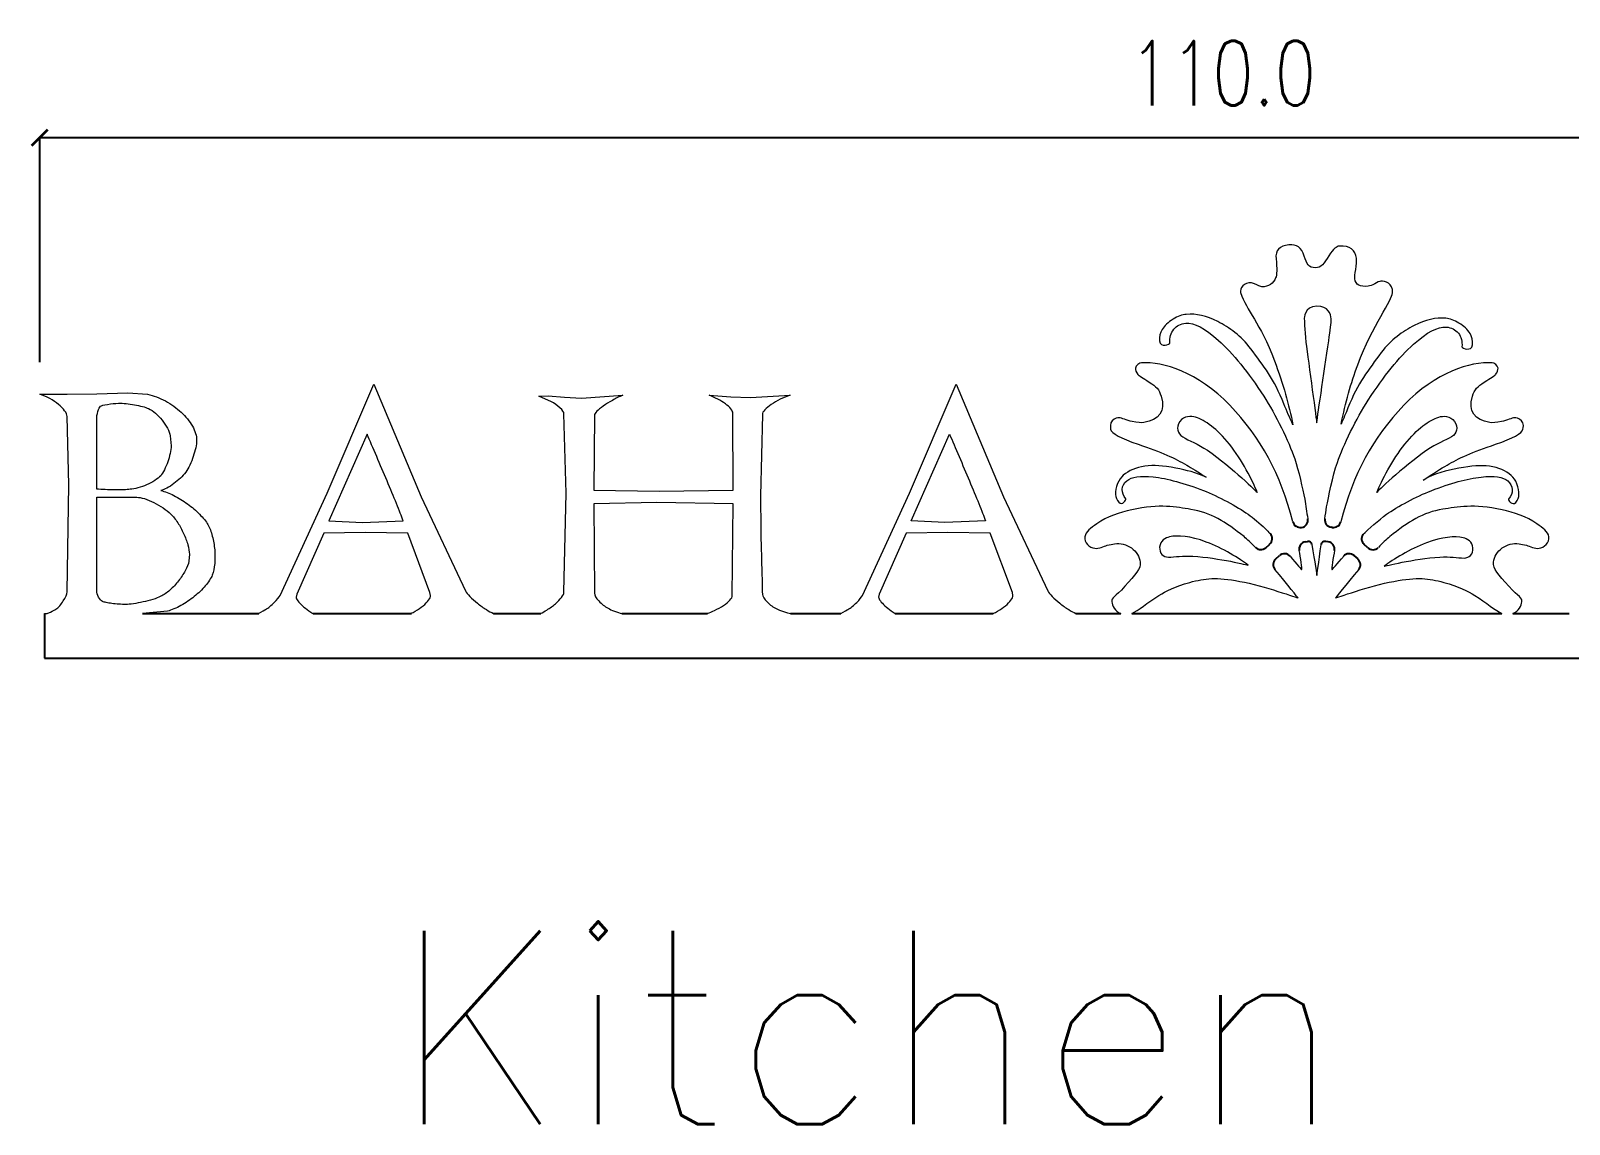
# Model space of a CAD drawing. Header units: inches. Extents: x 85 to 393, y -4 to 52.
# Drawn here: x 282.1 to 353.6, y -4 to 46.8 of the extents above; entities that cross this region are included whole.
import ezdxf

# ---------------------------------------------------------------- set-up
doc = ezdxf.new("R2010")
doc.units = ezdxf.units.IN
doc.header["$LTSCALE"] = 0.5
doc.header["$MEASUREMENT"] = 0
doc.layers.add('DIM', color=2, linetype='Continuous', lineweight=25)
doc.layers.add('I-FURN2', color=4, linetype='Continuous', lineweight=13)
doc.styles.add('Annotative', font='romans.shx', dxfattribs={"width": 0.75})
doc.styles.add('Arch-Dim', font='romans.shx', dxfattribs={"width": 0.75})
doc.dimstyles.new('Arch fav inches', dxfattribs={"dimscale": 48, "dimtxt": 0.0625, "dimasz": 0.015625, "dimexe": 0, "dimexo": 0.03125, "dimgap": 0.03125, "dimtad": 1, "dimdec": 1, "dimzin": 3, "dimdsep": 46, "dimtxsty": 'Arch-Dim', "dimblk1": 'ARCHTICK', "dimblk2": 'ARCHTICK', "dimsah": 1, "dimcen": 1, "dimclrd": 256, "dimclre": 256, "dimclrt": 256, "dimadec": 4, "dimazin": 2, "dimtfac": 1, "dimtdec": 1, "dimtix": 1, "dimtmove": 2, "dimatfit": 3, "dimfxl": 1, "dimfrac": 2, "dimtolj": 1, "dimtzin": 7, "dimarcsym": 0})

# ---------------------------------------------------------------- blocks, each defined once
blk = doc.blocks.new('_ArchTick')
at = {"color": 0, "linetype": 'ByBlock', "const_width": 0.15}
blk.add_lwpolyline([(-0.5, -0.5), (0.5, 0.5)], dxfattribs=at)
blk = doc.blocks.new('*D52')
at = {"layer": 'Defpoints', "color": 0}
for p in [(392.515, 41.876), (282.49, 29.94, 0.735), (392.515, 19.749, 0.735)]:
    blk.add_point(p, dxfattribs=at)
at = {"layer": 'DIM', "lineweight": -2}
for p, q in [((282.49, 31.44), (282.49, 41.876)), ((282.49, 41.876), (392.515, 41.876)), ((392.515, 21.249), (392.515, 41.876))]:
    blk.add_line(p, q, dxfattribs=at)
at = {"layer": 'DIM', "lineweight": -2, "xscale": 0.75, "yscale": 0.75, "zscale": 0.75, "rotation": 180}
blk.add_blockref('_ArchTick', (282.49, 41.876), dxfattribs=at)
at = {"layer": 'DIM', "lineweight": -2, "xscale": 0.75, "yscale": 0.75, "zscale": 0.75}
blk.add_blockref('_ArchTick', (392.515, 41.876), dxfattribs=at)
at = {"layer": 'DIM', "insert": (337.502, 44.876), "char_height": 3, "attachment_point": 5, "style": 'Arch-Dim'}
blk.add_mtext('\\A1;110.0', dxfattribs=at)
blk = doc.blocks.new('baha sign flat letters')
for p, q in [((707.09, 1146.48, 0.99), (707.11, 1146.48, 0.99)), ((709.16, 1146.48, 0.99), (709.09, 1146.49, 0.99)), ((709.16, 1146.48, 0.99), (709.14, 1146.48, 0.99)), ((704.72, 1145.12, 0.99), (704.97, 1145.34, 0.99)), ((707.36, 1145.51, 0.99), (707.51, 1145.53, 0.99)), ((708.89, 1145.51, 0.99), (708.7, 1145.54, 0.99)), ((708.89, 1145.51, 0.99), (708.74, 1145.53, 0.99)), ((711.54, 1145.12, 0.99), (711.28, 1145.35, 0.99)), ((705.38, 1144.37, 0.99), (705.63, 1144.59, 0.99)), ((710.88, 1144.37, 0.99), (710.62, 1144.59, 0.99))]:
    blk.add_line(p, q)
for centre, radius, start, end in [((707.01, 1146.97, 0.99), 0.5, 194.4037, 279.0341), ((707.03, 1146.97, 0.99), 0.5, 279.0341, 9.0189), ((709.16, 1146.98, 0.99), 0.5, 171.8701, 261.8925), ((709.24, 1146.98, 0.99), 0.508, 261.3757, 345.0324), ((704.64, 1145.72, 0.99), 0.5, 311.9976, 42.4657), ((711.62, 1145.72, 0.99), 0.5, 146.5687, 228.0644), ((704.38, 1145.49, 0.99), 0.5, 223.952, 311.9976), ((705.96, 1144.22, 0.99), 0.5, 40.6957, 131.9976), ((707.44, 1145.01, 0.99), 0.5, 99.0341, 190.2639), ((707.55, 1145.29, 0.99), 0.25, 9.0849, 99.0341), ((708.66, 1145.29, 0.99), 0.25, 81.929, 171.9369), ((708.81, 1145.01, 0.99), 0.503, 350.1688, 80.8733), ((710.29, 1144.22, 0.99), 0.5, 48.0644, 139.3663), ((711.87, 1145.49, 0.99), 0.504, 228.2401, 315.6812), ((705.71, 1143.99, 0.99), 0.5, 131.9976, 220.1472), ((710.54, 1143.99, 0.99), 0.5, 319.917, 48.0644)]:
    blk.add_arc(centre, radius, start, end)
at = {"color": 7, "lineweight": 0}
for points, knots in [([(708.66, 1147.06, 0.99), (708.7, 1147.32, 0.99), (708.74, 1147.59, 0.99), (708.78, 1147.85, 0.99), (708.9, 1148.48, 0.99), (709.19, 1149.93, 0.99), (709.5, 1150.81, 0.99), (709.89, 1151.96, 0.99), (710.78, 1153.78, 0.99), (711.57, 1154.99, 0.99), (712.61, 1156.6, 0.99), (713.61, 1157.84, 0.99), (714.59, 1158.72, 0.99), (715.49, 1159.53, 0.99), (716.22, 1159.91, 0.99), (716.78, 1159.87, 0.99), (717.13, 1159.84, 0.99), (717.39, 1159.7, 0.99), (717.59, 1159.46, 0.99), (717.78, 1159.22, 0.99), (717.86, 1158.91, 0.99), (717.83, 1158.54, 0.99), (717.82, 1158.45, 0.99), (718.49, 1158.21, 0.99), (718.53, 1158.68, 0.99), (718.56, 1158.97, 0.99), (718.5, 1159.23, 0.99), (718.37, 1159.44, 0.99), (718.2, 1159.71, 0.99), (717.96, 1159.94, 0.99), (717.63, 1160.13, 0.99), (717.32, 1160.33, 0.99), (717.03, 1160.44, 0.99), (716.75, 1160.46, 0.99), (716.08, 1160.52, 0.99), (715.38, 1160.36, 0.99), (714.64, 1159.98, 0.99), (713.88, 1159.57, 0.99), (713.07, 1159.03, 0.99), (712.43, 1158.16, 0.99), (711.58, 1157.01, 0.99), (710.87, 1156.13, 0.99), (710.21, 1154.47, 0.99), (710.07, 1154.11, 0.99), (709.91, 1153.74, 0.99), (709.75, 1153.38, 0.99), (710.05, 1154.81, 0.99), (710.4, 1156.13, 0.99), (710.86, 1157.34, 0.99), (711.9, 1160.03, 0.99), (713.16, 1161.7, 0.99), (713.19, 1162.15, 0.99), (713.24, 1162.81, 0.99), (712.7, 1162.97, 0.99), (712.4, 1162.94, 0.99), (712.32, 1162.93, 0.99), (712.18, 1162.87, 0.99), (712, 1162.77, 0.99), (711.82, 1162.67, 0.99), (711.67, 1162.61, 0.99), (711.56, 1162.6, 0.99), (711.01, 1162.54, 0.99), (710.72, 1162.7, 0.99), (710.67, 1163.09, 0.99), (710.66, 1163.2, 0.99), (710.68, 1163.41, 0.99), (710.73, 1163.72, 0.99), (710.78, 1164.03, 0.99), (710.8, 1164.28, 0.99), (710.78, 1164.48, 0.99), (710.72, 1164.97, 0.99), (710.34, 1165.35, 0.99), (709.63, 1165.28, 0.99), (709.46, 1165.26, 0.99), (709.24, 1165.13, 0.99), (708.93, 1164.64, 0.99), (708.61, 1164.12, 0.99), (708.43, 1163.83, 0.99), (708.02, 1163.83, 0.99), (707.61, 1163.83, 0.99), (707.44, 1164.07, 0.99), (707.28, 1164.62, 0.99), (707.12, 1165.18, 0.99), (706.78, 1165.42, 0.99), (706.26, 1165.37, 0.99), (705.63, 1165.3, 0.99), (705.34, 1164.99, 0.99), (705.4, 1164.44, 0.99), (705.47, 1163.78, 0.99), (705.46, 1163.35, 0.99), (705.37, 1163.15, 0.99), (705.24, 1162.83, 0.99), (704.91, 1162.52, 0.99), (704.44, 1162.57, 0.99), (704.16, 1162.61, 0.99), (704.06, 1162.76, 0.99), (703.76, 1162.82, 0.99), (703.28, 1162.9, 0.99), (702.94, 1162.43, 0.99), (703.03, 1162.17, 0.99), (703.44, 1160.94, 0.99), (704.32, 1160.21, 0.99), (705.29, 1157.62, 0.99), (705.89, 1156.01, 0.99), (706.26, 1154.71, 0.99), (706.53, 1153.33, 0.99), (706.32, 1153.8, 0.99), (706.11, 1154.27, 0.99), (705.93, 1154.73, 0.99), (705.27, 1156.39, 0.99), (704.56, 1157.27, 0.99), (703.71, 1158.42, 0.99), (703.07, 1159.29, 0.99), (702.27, 1159.83, 0.99), (701.5, 1160.24, 0.99), (700.76, 1160.62, 0.99), (700.06, 1160.78, 0.99), (699.4, 1160.72, 0.99), (699.12, 1160.7, 0.99), (698.82, 1160.59, 0.99), (698.52, 1160.39, 0.99), (698.19, 1160.2, 0.99), (697.94, 1159.96, 0.99), (697.78, 1159.7, 0.99), (697.64, 1159.49, 0.99), (697.59, 1159.23, 0.99), (697.61, 1158.94, 0.99), (697.65, 1158.46, 0.99), (698.32, 1158.71, 0.99), (698.31, 1158.8, 0.99), (698.28, 1159.17, 0.99), (698.36, 1159.48, 0.99), (698.56, 1159.72, 0.99), (698.75, 1159.96, 0.99), (699.02, 1160.1, 0.99), (699.36, 1160.13, 0.99), (699.92, 1160.17, 0.99), (700.65, 1159.79, 0.99), (701.55, 1158.98, 0.99), (702.53, 1158.1, 0.99), (703.54, 1156.85, 0.99), (704.58, 1155.25, 0.99), (705.36, 1154.04, 0.99), (706.25, 1152.22, 0.99), (706.65, 1151.07, 0.99), (706.91, 1150.29, 0.99), (707.17, 1149.07, 0.99), (707.32, 1148.36, 0.99), (707.38, 1147.94, 0.99), (707.45, 1147.5, 0.99), (707.52, 1147.05, 0.99)], [49.876054, 49.876054, 49.876054, 49.876054, 50, 50, 50, 51, 51, 51, 52, 52, 52, 53, 53, 53, 54, 54, 54, 55, 55, 55, 56, 56, 56, 57, 57, 57, 58, 58, 58, 59, 59, 59, 60, 60, 60, 61, 61, 61, 62, 62, 62, 63, 63, 63, 64, 64, 64, 65, 65, 65, 66, 66, 66, 67, 67, 67, 68, 68, 68, 69, 69, 69, 70, 70, 70, 71, 71, 71, 72, 72, 72, 73, 73, 73, 74, 74, 74, 75, 75, 75, 76, 76, 76, 77, 77, 77, 78, 78, 78, 79, 79, 79, 80, 80, 80, 81, 81, 81, 82, 82, 82, 83, 83, 83, 84, 84, 84, 85, 85, 85, 86, 86, 86, 87, 87, 87, 88, 88, 88, 89, 89, 89, 90, 90, 90, 91, 91, 91, 92, 92, 92, 93, 93, 93, 94, 94, 94, 95, 95, 95, 96, 96, 96, 97, 97, 97, 98, 98, 98, 98.191776, 98.191776, 98.191776, 98.191776]), ([(707.39, 1158.85, 0.99), (707.32, 1159.72, 0.99), (707.29, 1160.43, 0.99), (707.29, 1160.43, 0.99), (707.29, 1160.43, 0.99), (707.28, 1161.26, 0.99), (708.12, 1161.26, 0.99), (708.91, 1161.26, 0.99), (709.08, 1160.75, 0.99), (709.08, 1160.43, 0.99), (709.09, 1160.11, 0.99), (709.04, 1159.72, 0.99), (708.92, 1158.95, 0.99), (708.62, 1156.91, 0.99), (708.12, 1153.47, 0.99), (708.12, 1153.47, 0.99), (708.12, 1153.47, 0.99), (707.58, 1157.53, 0.99), (707.39, 1158.85, 0.99)], [0, 0, 0, 0, 1, 1, 1, 2, 2, 2, 3, 3, 3, 4, 4, 4, 5, 5, 5, 6, 6, 6, 6]), ([(706.53, 1146.85, 0.99), (705.71, 1150.03, 0.99), (704.39, 1152.47, 0.99), (702.31, 1154.64, 0.99), (700.17, 1156.87, 0.99), (697.86, 1157.55, 0.99), (696.41, 1157.48, 0.99), (696.27, 1157.47, 0.99), (696.03, 1157.32, 0.99), (696.01, 1157.12, 0.99), (696, 1157.01, 0.99), (696.04, 1156.84, 0.99), (696.17, 1156.7, 0.99), (696.25, 1156.61, 0.99), (696.47, 1156.49, 0.99), (696.93, 1156.19, 0.99), (697.4, 1155.88, 0.99), (697.58, 1155.71, 0.99), (697.72, 1155.24, 0.99), (698.05, 1154.21, 0.99), (697.54, 1153.68, 0.99), (696.57, 1153.49, 0.99), (696.41, 1153.46, 0.99), (696.11, 1153.47, 0.99), (695.79, 1153.55, 0.99), (695.42, 1153.63, 0.99), (695.05, 1153.8, 0.99), (694.93, 1153.8, 0.99), (694.8, 1153.81, 0.99), (694.63, 1153.78, 0.99), (694.45, 1153.61, 0.99), (694.27, 1153.43, 0.99), (694.33, 1153.12, 0.99), (694.34, 1153.04, 0.99), (694.39, 1152.77, 0.99), (695.01, 1152.43, 0.99), (696.18, 1152.04, 0.99), (697.75, 1151.49, 0.99), (698.66, 1151.1, 0.99), (699.43, 1150.64, 0.99), (699.73, 1150.47, 0.99), (700.21, 1150.17, 0.99), (700.73, 1149.83, 0.99), (700.03, 1150.16, 0.99), (699.44, 1150.29, 0.99), (698.7, 1150.44, 0.99), (697.81, 1150.61, 0.99), (697.25, 1150.65, 0.99), (696.63, 1150.57, 0.99), (696.04, 1150.48, 0.99), (695.56, 1150.28, 0.99), (695.19, 1149.96, 0.99), (695.04, 1149.83, 0.99), (694.91, 1149.64, 0.99), (694.81, 1149.4, 0.99), (694.7, 1149.14, 0.99), (694.65, 1148.9, 0.99), (694.67, 1148.68, 0.99), (694.68, 1148.5, 0.99), (694.76, 1148.32, 0.99), (694.9, 1148.16, 0.99), (695.12, 1147.9, 0.99), (695.41, 1148.33, 0.99), (695.36, 1148.38, 0.99), (695.19, 1148.58, 0.99), (695.11, 1148.79, 0.99), (695.12, 1149.02, 0.99), (695.13, 1149.24, 0.99), (695.23, 1149.44, 0.99), (695.42, 1149.6, 0.99), (695.73, 1149.86, 0.99), (696.32, 1149.95, 0.99), (697.19, 1149.85, 0.99), (698.14, 1149.75, 0.99), (699.26, 1149.44, 0.99), (700.55, 1148.94, 0.99), (701.52, 1148.56, 0.99), (702.81, 1147.87, 0.99), (703.53, 1147.36, 0.99), (703.88, 1147.11, 0.99), (704.32, 1146.73, 0.99), (704.68, 1146.4, 0.99), (704.79, 1146.29, 0.99), (704.9, 1146.17, 0.99), (705.01, 1146.05, 0.99)], [28.142449, 28.142449, 28.142449, 28.142449, 29, 29, 29, 30, 30, 30, 31, 31, 31, 32, 32, 32, 33, 33, 33, 34, 34, 34, 35, 35, 35, 36, 36, 36, 37, 37, 37, 38, 38, 38, 39, 39, 39, 40, 40, 40, 41, 41, 41, 42, 42, 42, 43, 43, 43, 44, 44, 44, 45, 45, 45, 46, 46, 46, 47, 47, 47, 48, 48, 48, 49, 49, 49, 50, 50, 50, 51, 51, 51, 52, 52, 52, 53, 53, 53, 54, 54, 54, 55, 55, 55, 55.080394, 55.080394, 55.080394, 55.080394]), ([(711.2, 1146, 0.99), (711.57, 1146.34, 0.99), (712.28, 1146.99, 0.99), (712.79, 1147.35, 0.99), (713.5, 1147.86, 0.99), (714.8, 1148.55, 0.99), (715.77, 1148.93, 0.99), (717.06, 1149.43, 0.99), (718.18, 1149.74, 0.99), (719.12, 1149.84, 0.99), (719.99, 1149.94, 0.99), (720.58, 1149.85, 0.99), (720.89, 1149.59, 0.99), (721.08, 1149.43, 0.99), (721.18, 1149.23, 0.99), (721.19, 1149.01, 0.99), (721.21, 1148.78, 0.99), (721.12, 1148.57, 0.99), (720.95, 1148.37, 0.99), (720.9, 1148.32, 0.99), (721.19, 1147.89, 0.99), (721.42, 1148.15, 0.99), (721.56, 1148.31, 0.99), (721.63, 1148.49, 0.99), (721.64, 1148.67, 0.99), (721.66, 1148.89, 0.99), (721.61, 1149.13, 0.99), (721.5, 1149.39, 0.99), (721.41, 1149.63, 0.99), (721.28, 1149.82, 0.99), (721.12, 1149.95, 0.99), (720.76, 1150.27, 0.99), (720.28, 1150.47, 0.99), (719.68, 1150.56, 0.99), (719.06, 1150.64, 0.99), (718.51, 1150.6, 0.99), (717.62, 1150.43, 0.99), (716.75, 1150.25, 0.99), (716.09, 1150.11, 0.99), (715.24, 1149.64, 0.99), (715.86, 1150.05, 0.99), (716.47, 1150.43, 0.99), (716.83, 1150.64, 0.99), (717.6, 1151.1, 0.99), (718.51, 1151.49, 0.99), (720.08, 1152.04, 0.99), (721.25, 1152.43, 0.99), (721.86, 1152.77, 0.99), (721.91, 1153.04, 0.99), (721.93, 1153.12, 0.99), (721.99, 1153.43, 0.99), (721.81, 1153.61, 0.99), (721.63, 1153.78, 0.99), (721.45, 1153.81, 0.99), (721.33, 1153.8, 0.99), (721.2, 1153.8, 0.99), (720.84, 1153.63, 0.99), (720.47, 1153.55, 0.99), (720.14, 1153.47, 0.99), (719.85, 1153.46, 0.99), (719.69, 1153.49, 0.99), (718.71, 1153.68, 0.99), (718.21, 1154.21, 0.99), (718.53, 1155.24, 0.99), (718.68, 1155.71, 0.99), (718.86, 1155.88, 0.99), (719.32, 1156.19, 0.99), (719.79, 1156.49, 0.99), (720.01, 1156.61, 0.99), (720.08, 1156.7, 0.99), (720.21, 1156.84, 0.99), (720.25, 1157.01, 0.99), (720.24, 1157.12, 0.99), (720.23, 1157.32, 0.99), (719.98, 1157.47, 0.99), (719.84, 1157.48, 0.99), (718.4, 1157.55, 0.99), (716.08, 1156.87, 0.99), (713.94, 1154.64, 0.99), (711.87, 1152.47, 0.99), (710.54, 1150.03, 0.99), (709.73, 1146.85, 0.99)], [28.012548, 28.012548, 28.012548, 28.012548, 29, 29, 29, 30, 30, 30, 31, 31, 31, 32, 32, 32, 33, 33, 33, 34, 34, 34, 35, 35, 35, 36, 36, 36, 37, 37, 37, 38, 38, 38, 39, 39, 39, 40, 40, 40, 41, 41, 41, 42, 42, 42, 43, 43, 43, 44, 44, 44, 45, 45, 45, 46, 46, 46, 47, 47, 47, 48, 48, 48, 49, 49, 49, 50, 50, 50, 51, 51, 51, 52, 52, 52, 53, 53, 53, 54, 54, 54, 54.857324, 54.857324, 54.857324, 54.857324]), ([(631.48, 1152.59, 0.99), (631.45, 1152.75, 0.99), (631.38, 1152.92, 0.99), (631.29, 1153.11, 0.99), (631.19, 1153.3, 0.99), (631.07, 1153.48, 0.99), (630.94, 1153.65, 0.99), (630.8, 1153.82, 0.99), (630.65, 1153.97, 0.99), (630.49, 1154.11, 0.99), (630.34, 1154.25, 0.99), (630.18, 1154.35, 0.99), (630.03, 1154.42, 0.99), (629.92, 1154.47, 0.99), (629.79, 1154.52, 0.99), (629.62, 1154.56, 0.99), (629.46, 1154.6, 0.99), (629.28, 1154.64, 0.99), (629.09, 1154.68, 0.99), (628.9, 1154.71, 0.99), (628.71, 1154.74, 0.99), (628.53, 1154.76, 0.99), (628.34, 1154.77, 0.99), (628.18, 1154.78, 0.99), (628.03, 1154.78, 0.99), (627.79, 1154.77, 0.99), (627.54, 1154.74, 0.99), (627.29, 1154.7, 0.99), (627.03, 1154.66, 0.99), (626.87, 1154.62, 0.99), (626.81, 1154.57, 0.99), (626.75, 1154.52, 0.99), (626.69, 1154.41, 0.99), (626.64, 1154.23, 0.99), (626.59, 1154.05, 0.99), (626.56, 1153.87, 0.99), (626.56, 1153.69, 0.99), (626.56, 1153.69, 0.99), (626.56, 1149.03, 0.99), (626.56, 1149.03, 0.99), (626.73, 1149.02, 0.99), (626.92, 1149.01, 0.99), (627.13, 1149, 0.99), (627.34, 1148.99, 0.99), (627.54, 1148.98, 0.99), (627.75, 1148.98, 0.99), (627.96, 1148.98, 0.99), (628.16, 1148.98, 0.99), (628.35, 1148.99, 0.99), (628.53, 1149, 0.99), (628.68, 1149.01, 0.99), (628.79, 1149.03, 0.99), (628.94, 1149.03, 0.99), (629.12, 1149.06, 0.99), (629.32, 1149.12, 0.99), (629.52, 1149.17, 0.99), (629.71, 1149.24, 0.99), (629.9, 1149.32, 0.99), (630.09, 1149.41, 0.99), (630.27, 1149.5, 0.99), (630.44, 1149.61, 0.99), (630.61, 1149.72, 0.99), (630.74, 1149.82, 0.99), (630.84, 1149.93, 0.99), (630.92, 1150.03, 0.99), (631, 1150.16, 0.99), (631.09, 1150.33, 0.99), (631.17, 1150.49, 0.99), (631.25, 1150.67, 0.99), (631.31, 1150.86, 0.99), (631.38, 1151.04, 0.99), (631.43, 1151.23, 0.99), (631.47, 1151.42, 0.99), (631.52, 1151.61, 0.99), (631.54, 1151.78, 0.99), (631.54, 1151.93, 0.99), (631.54, 1151.93, 0.99), (631.48, 1152.59, 0.99), (631.48, 1152.59, 0.99)], [0, 0, 0, 0, 1, 1, 1, 2, 2, 2, 3, 3, 3, 4, 4, 4, 5, 5, 5, 6, 6, 6, 7, 7, 7, 8, 8, 8, 9, 9, 9, 10, 10, 10, 11, 11, 11, 12, 12, 12, 13, 13, 13, 14, 14, 14, 15, 15, 15, 16, 16, 16, 17, 17, 17, 18, 18, 18, 19, 19, 19, 20, 20, 20, 21, 21, 21, 22, 22, 22, 23, 23, 23, 24, 24, 24, 25, 25, 25, 26, 26, 26, 26]), ([(699.16, 1152.53, 0.99), (698.81, 1152.74, 0.99), (698.69, 1153.15, 0.99), (698.97, 1153.55, 0.99), (699.24, 1153.95, 0.99), (699.73, 1153.93, 0.99), (700.02, 1153.84, 0.99), (700.67, 1153.64, 0.99), (701.45, 1153.08, 0.99), (702.28, 1152.04, 0.99), (703.12, 1151, 0.99), (703.84, 1149.58, 0.99), (704.15, 1148.81, 0.99), (704.15, 1148.81, 0.99), (702.51, 1150.46, 0.99), (700.81, 1151.63, 0.99), (700.17, 1152.06, 0.99), (699.59, 1152.27, 0.99), (699.16, 1152.53, 0.99)], [0, 0, 0, 0, 1, 1, 1, 2, 2, 2, 3, 3, 3, 4, 4, 4, 5, 5, 5, 6, 6, 6, 6]), ([(717.14, 1152.54, 0.99), (717.48, 1152.74, 0.99), (717.61, 1153.15, 0.99), (717.33, 1153.56, 0.99), (717.05, 1153.96, 0.99), (716.56, 1153.94, 0.99), (716.28, 1153.85, 0.99), (715.62, 1153.64, 0.99), (714.85, 1153.08, 0.99), (714.01, 1152.04, 0.99), (713.18, 1151, 0.99), (712.45, 1149.59, 0.99), (712.14, 1148.82, 0.99), (712.14, 1148.82, 0.99), (713.78, 1150.46, 0.99), (715.49, 1151.63, 0.99), (716.13, 1152.07, 0.99), (716.71, 1152.28, 0.99), (717.14, 1152.54, 0.99)], [0, 0, 0, 0, 1, 1, 1, 2, 2, 2, 3, 3, 3, 4, 4, 4, 5, 5, 5, 6, 6, 6, 6]), ([(632.96, 1153.25, 0.99), (633.15, 1152.92, 0.99), (633.24, 1152.6, 0.99), (633.24, 1152.3, 0.99), (633.24, 1152.16, 0.99), (633.22, 1151.99, 0.99), (633.18, 1151.8, 0.99)], [37, 37, 37, 37, 38, 38, 38, 39, 39, 39, 39]), ([(683.27, 1146.8, 0.99), (683.27, 1146.8, 0.99), (685.98, 1146.92, 0.99), (685.98, 1146.92, 0.99), (685.87, 1147.21, 0.99), (685.72, 1147.59, 0.99), (685.53, 1148.07, 0.99), (685.34, 1148.54, 0.99), (685.13, 1149.04, 0.99), (684.9, 1149.58, 0.99), (684.67, 1150.12, 0.99), (684.45, 1150.67, 0.99), (684.21, 1151.22, 0.99), (683.98, 1151.77, 0.99), (683.76, 1152.26, 0.99), (683.57, 1152.71, 0.99), (683.57, 1152.71, 0.99), (681.02, 1146.91, 0.99), (681.02, 1146.91, 0.99), (681.02, 1146.91, 0.99), (683.27, 1146.8, 0.99), (683.27, 1146.8, 0.99)], [0, 0, 0, 0, 1, 1, 1, 2, 2, 2, 3, 3, 3, 4, 4, 4, 5, 5, 5, 6, 6, 6, 7, 7, 7, 7]), ([(628.5, 1141.33, 0.99), (628.64, 1141.33, 0.99), (628.82, 1141.34, 0.99), (629.02, 1141.37, 0.99), (629.22, 1141.4, 0.99), (629.44, 1141.44, 0.99), (629.66, 1141.49, 0.99), (629.88, 1141.54, 0.99), (630.1, 1141.59, 0.99), (630.31, 1141.66, 0.99), (630.52, 1141.72, 0.99), (630.69, 1141.79, 0.99), (630.84, 1141.87, 0.99), (631.04, 1141.96, 0.99), (631.25, 1142.1, 0.99), (631.46, 1142.29, 0.99), (631.67, 1142.47, 0.99), (631.86, 1142.68, 0.99), (632.03, 1142.9, 0.99), (632.2, 1143.12, 0.99), (632.35, 1143.35, 0.99), (632.48, 1143.58, 0.99), (632.61, 1143.81, 0.99), (632.69, 1144.03, 0.99), (632.72, 1144.22, 0.99), (632.72, 1144.22, 0.99), (632.76, 1144.69, 0.99), (632.76, 1144.69, 0.99), (632.76, 1144.87, 0.99), (632.72, 1145.08, 0.99), (632.65, 1145.32, 0.99), (632.58, 1145.57, 0.99), (632.49, 1145.82, 0.99), (632.37, 1146.07, 0.99), (632.26, 1146.32, 0.99), (632.13, 1146.56, 0.99), (631.98, 1146.79, 0.99), (631.83, 1147.02, 0.99), (631.67, 1147.21, 0.99), (631.52, 1147.36, 0.99), (631.37, 1147.51, 0.99), (631.2, 1147.64, 0.99), (631.01, 1147.78, 0.99), (630.81, 1147.91, 0.99), (630.6, 1148.03, 0.99), (630.39, 1148.14, 0.99), (630.17, 1148.24, 0.99), (629.96, 1148.33, 0.99), (629.76, 1148.4, 0.99), (629.55, 1148.46, 0.99), (629.38, 1148.49, 0.99), (629.24, 1148.49, 0.99), (629.24, 1148.49, 0.99), (626.56, 1148.49, 0.99), (626.56, 1148.49, 0.99), (626.56, 1148.49, 0.99), (626.56, 1142.24, 0.99), (626.56, 1142.24, 0.99), (626.56, 1142.11, 0.99), (626.6, 1141.97, 0.99), (626.69, 1141.82, 0.99), (626.77, 1141.67, 0.99), (626.86, 1141.57, 0.99), (626.96, 1141.52, 0.99), (627, 1141.5, 0.99), (627.08, 1141.48, 0.99), (627.2, 1141.45, 0.99), (627.31, 1141.43, 0.99), (627.44, 1141.41, 0.99), (627.58, 1141.39, 0.99), (627.73, 1141.37, 0.99), (627.88, 1141.36, 0.99), (628.04, 1141.34, 0.99), (628.2, 1141.33, 0.99), (628.36, 1141.33, 0.99), (628.5, 1141.33, 0.99)], [0, 0, 0, 0, 1, 1, 1, 2, 2, 2, 3, 3, 3, 4, 4, 4, 5, 5, 5, 6, 6, 6, 7, 7, 7, 8, 8, 8, 9, 9, 9, 10, 10, 10, 11, 11, 11, 12, 12, 12, 13, 13, 13, 14, 14, 14, 15, 15, 15, 16, 16, 16, 17, 17, 17, 18, 18, 18, 19, 19, 19, 20, 20, 20, 21, 21, 21, 22, 22, 22, 23, 23, 23, 24, 24, 24, 25, 25, 25, 25]), ([(704.02, 1145.14, 0.99), (703.74, 1145.43, 0.99), (703.48, 1145.68, 0.99), (703.26, 1145.86, 0.99), (702.04, 1146.84, 0.99), (701, 1147.49, 0.99), (699.71, 1147.68, 0.99), (698.72, 1147.84, 0.99), (697.65, 1148.07, 0.99), (695.75, 1147.65, 0.99), (694.94, 1147.48, 0.99), (694.1, 1147.2, 0.99), (693.42, 1146.71, 0.99), (693.02, 1146.42, 0.99), (692.67, 1146.22, 0.99), (692.62, 1145.85, 0.99), (692.56, 1145.47, 0.99), (692.92, 1145.11, 0.99), (693.28, 1145.08, 0.99), (693.56, 1145.04, 0.99), (693.9, 1145.22, 0.99), (694.11, 1145.28, 0.99), (694.31, 1145.33, 0.99), (694.47, 1145.36, 0.99), (694.6, 1145.38, 0.99), (695.01, 1145.43, 0.99), (695.39, 1145.34, 0.99), (695.73, 1145.1, 0.99), (696.07, 1144.85, 0.99), (696.27, 1144.53, 0.99), (696.32, 1144.15, 0.99), (696.38, 1143.71, 0.99), (696, 1143.32, 0.99), (695.3, 1142.54, 0.99), (694.6, 1141.77, 0.99), (694.41, 1141.82, 0.99), (694.42, 1141.5, 0.99), (694.44, 1141.25, 0.99), (694.62, 1140.88, 0.99), (695.02, 1140.72, 0.99)], [16.817929, 16.817929, 16.817929, 16.817929, 17, 17, 17, 18, 18, 18, 19, 19, 19, 20, 20, 20, 21, 21, 21, 22, 22, 22, 23, 23, 23, 24, 24, 24, 25, 25, 25, 26, 26, 26, 27, 27, 27, 28, 28, 28, 28.721717, 28.721717, 28.721717, 28.721717]), ([(721.23, 1140.72, 0.99), (721.63, 1140.88, 0.99), (721.82, 1141.25, 0.99), (721.83, 1141.5, 0.99), (721.85, 1141.82, 0.99), (721.66, 1141.77, 0.99), (720.96, 1142.54, 0.99), (720.25, 1143.32, 0.99), (719.88, 1143.71, 0.99), (719.94, 1144.15, 0.99), (719.99, 1144.53, 0.99), (720.18, 1144.85, 0.99), (720.52, 1145.1, 0.99), (720.86, 1145.34, 0.99), (721.24, 1145.43, 0.99), (721.65, 1145.38, 0.99), (721.78, 1145.36, 0.99), (721.95, 1145.33, 0.99), (722.15, 1145.28, 0.99), (722.35, 1145.22, 0.99), (722.7, 1145.04, 0.99), (722.98, 1145.08, 0.99), (723.33, 1145.11, 0.99), (723.69, 1145.47, 0.99), (723.64, 1145.85, 0.99), (723.58, 1146.22, 0.99), (723.24, 1146.42, 0.99), (722.83, 1146.71, 0.99), (722.15, 1147.2, 0.99), (721.31, 1147.48, 0.99), (720.51, 1147.65, 0.99), (718.6, 1148.07, 0.99), (717.53, 1147.84, 0.99), (716.54, 1147.69, 0.99), (715.25, 1147.49, 0.99), (714.21, 1146.84, 0.99), (713, 1145.86, 0.99), (712.77, 1145.68, 0.99), (712.51, 1145.43, 0.99), (712.24, 1145.14, 0.99)], [9.278075, 9.278075, 9.278075, 9.278075, 10, 10, 10, 11, 11, 11, 12, 12, 12, 13, 13, 13, 14, 14, 14, 15, 15, 15, 16, 16, 16, 17, 17, 17, 18, 18, 18, 19, 19, 19, 20, 20, 20, 21, 21, 21, 21.181804, 21.181804, 21.181804, 21.181804]), ([(699.83, 1144.55, 0.99), (699.17, 1144.59, 0.99), (698.64, 1144.49, 0.99), (698.21, 1144.49, 0.99), (697.86, 1144.49, 0.99), (697.59, 1144.74, 0.99), (697.62, 1145.16, 0.99), (697.65, 1145.58, 0.99), (698.02, 1145.78, 0.99), (698.27, 1145.84, 0.99), (698.85, 1145.97, 0.99), (699.66, 1145.9, 0.99), (700.74, 1145.5, 0.99), (701.82, 1145.1, 0.99), (702.98, 1144.38, 0.99), (703.54, 1143.95, 0.99), (703.54, 1143.95, 0.99), (701.61, 1144.44, 0.99), (699.83, 1144.55, 0.99)], [0, 0, 0, 0, 1, 1, 1, 2, 2, 2, 3, 3, 3, 4, 4, 4, 5, 5, 5, 6, 6, 6, 6]), ([(717.97, 1144.43, 0.99), (717.54, 1144.43, 0.99), (717.02, 1144.53, 0.99), (716.36, 1144.49, 0.99), (714.58, 1144.38, 0.99), (712.64, 1143.88, 0.99), (712.64, 1143.88, 0.99), (713.21, 1144.32, 0.99), (714.37, 1145.04, 0.99), (715.45, 1145.44, 0.99), (716.52, 1145.84, 0.99), (717.34, 1145.91, 0.99), (717.92, 1145.78, 0.99), (718.16, 1145.72, 0.99), (718.54, 1145.52, 0.99), (718.56, 1145.1, 0.99), (718.59, 1144.68, 0.99), (718.32, 1144.43, 0.99), (717.97, 1144.43, 0.99)], [0, 0, 0, 0, 1, 1, 1, 2, 2, 2, 3, 3, 3, 4, 4, 4, 5, 5, 5, 6, 6, 6, 6]), ([(706.34, 1144.55, 0.99), (706.81, 1144, 0.99), (707.1, 1143.65, 0.99), (707.1, 1143.65, 0.99), (707.17, 1143.67, 0.99), (707.03, 1144.48, 0.99), (706.95, 1144.93, 0.99)], [26.47713, 26.47713, 26.47713, 26.47713, 27, 27, 27, 27.76422, 27.76422, 27.76422, 27.76422]), ([(707.8, 1145.33, 0.99), (707.98, 1144.16, 0.99), (708.13, 1143.27, 0.99), (708.13, 1143.27, 0.99), (708.13, 1143.27, 0.99), (708.25, 1144.16, 0.99), (708.42, 1145.32, 0.99)], [48.44717, 48.44717, 48.44717, 48.44717, 49, 49, 49, 49.599399, 49.599399, 49.599399, 49.599399]), ([(709.31, 1144.93, 0.99), (709.23, 1144.48, 0.99), (709.09, 1143.67, 0.99), (709.15, 1143.65, 0.99), (709.15, 1143.65, 0.99), (709.46, 1144.02, 0.99), (709.95, 1144.58, 0.99)], [55.23543, 55.23543, 55.23543, 55.23543, 56, 56, 56, 56.592301, 56.592301, 56.592301, 56.592301]), ([(695.76, 1140.72, 0.99), (696.17, 1140.9, 0.99), (696.81, 1141.47, 0.99), (697.57, 1141.92, 0.99), (698.05, 1142.21, 0.99), (698.64, 1142.53, 0.99), (699.64, 1142.8, 0.99), (700.65, 1143.08, 0.99), (701.4, 1143.16, 0.99), (702.99, 1142.87, 0.99), (704.58, 1142.58, 0.99), (706.88, 1141.75, 0.99), (706.88, 1141.75, 0.99), (706.88, 1141.75, 0.99), (706.17, 1142.67, 0.99), (705.33, 1143.67, 0.99)], [29.1387, 29.1387, 29.1387, 29.1387, 30, 30, 30, 31, 31, 31, 32, 32, 32, 33, 33, 33, 33.543038, 33.543038, 33.543038, 33.543038]), ([(710.93, 1143.67, 0.99), (710.08, 1142.67, 0.99), (709.37, 1141.75, 0.99), (709.37, 1141.75, 0.99), (709.37, 1141.75, 0.99), (711.68, 1142.58, 0.99), (713.27, 1142.87, 0.99), (714.86, 1143.16, 0.99), (715.61, 1143.08, 0.99), (716.61, 1142.8, 0.99), (717.62, 1142.53, 0.99), (718.2, 1142.21, 0.99), (718.69, 1141.92, 0.99), (719.45, 1141.47, 0.99), (720.09, 1140.9, 0.99), (720.5, 1140.72, 0.99)], [4.456686, 4.456686, 4.456686, 4.456686, 5, 5, 5, 6, 6, 6, 7, 7, 7, 8, 8, 8, 8.861337, 8.861337, 8.861337, 8.861337])]:
    blk.add_open_spline(points, degree=3, knots=knots, dxfattribs=at)
for points in [[(641.96, 1148.77, 0.99), (641.96, 1148.77, 0.99), (645.09, 1156.05, 0.99), (645.09, 1156.05, 0.99)], [(645.09, 1156.05, 0.99), (645.09, 1156.05, 0.99), (648.25, 1148.52, 0.99), (648.25, 1148.52, 0.99)], [(680.9, 1148.77, 0.99), (680.9, 1148.77, 0.99), (684.02, 1156.05, 0.99), (684.02, 1156.05, 0.99)], [(684.02, 1156.05, 0.99), (684.02, 1156.05, 0.99), (687.18, 1148.52, 0.99), (687.18, 1148.52, 0.99)], [(623.42, 1155.09, 0.99), (623.2, 1155.21, 0.99), (622.98, 1155.3, 0.99), (622.75, 1155.38, 0.99)], [(622.75, 1155.38, 0.99), (622.75, 1155.38, 0.99), (624.58, 1155.38, 0.99), (624.58, 1155.38, 0.99)], [(624.01, 1154.7, 0.99), (623.84, 1154.84, 0.99), (623.65, 1154.97, 0.99), (623.42, 1155.09, 0.99)], [(624.58, 1155.38, 0.99), (624.58, 1155.38, 0.99), (626.58, 1155.41, 0.99), (626.58, 1155.41, 0.99)], [(626.58, 1155.41, 0.99), (626.58, 1155.41, 0.99), (628.64, 1155.47, 0.99), (628.64, 1155.47, 0.99)], [(628.64, 1155.47, 0.99), (628.64, 1155.47, 0.99), (629.96, 1155.38, 0.99), (629.96, 1155.38, 0.99)], [(629.96, 1155.38, 0.99), (630.36, 1155.29, 0.99), (630.76, 1155.14, 0.99), (631.16, 1154.93, 0.99)], [(656.12, 1155.26, 0.99), (656.12, 1155.26, 0.99), (656.75, 1155.28, 0.99), (656.75, 1155.28, 0.99)], [(656.96, 1154.88, 0.99), (656.96, 1154.88, 0.99), (656.12, 1155.26, 0.99), (656.12, 1155.26, 0.99)], [(656.75, 1155.28, 0.99), (656.75, 1155.28, 0.99), (657.84, 1155.19, 0.99), (657.84, 1155.19, 0.99)], [(657.84, 1155.19, 0.99), (657.84, 1155.19, 0.99), (658.97, 1155.12, 0.99), (658.97, 1155.12, 0.99)], [(658.97, 1155.12, 0.99), (658.97, 1155.12, 0.99), (661.74, 1155.31, 0.99), (661.74, 1155.31, 0.99)], [(661.04, 1154.97, 0.99), (660.81, 1154.84, 0.99), (660.61, 1154.71, 0.99), (660.43, 1154.59, 0.99)], [(661.74, 1155.31, 0.99), (661.5, 1155.22, 0.99), (661.27, 1155.1, 0.99), (661.04, 1154.97, 0.99)], [(668.08, 1155.05, 0.99), (667.89, 1155.15, 0.99), (667.7, 1155.24, 0.99), (667.51, 1155.31, 0.99)], [(667.51, 1155.31, 0.99), (667.51, 1155.31, 0.99), (668.96, 1155.21, 0.99), (668.96, 1155.21, 0.99)], [(668.59, 1154.74, 0.99), (668.44, 1154.85, 0.99), (668.27, 1154.95, 0.99), (668.08, 1155.05, 0.99)], [(668.96, 1155.21, 0.99), (668.96, 1155.21, 0.99), (670.27, 1155.17, 0.99), (670.27, 1155.17, 0.99)], [(670.27, 1155.17, 0.99), (670.27, 1155.17, 0.99), (672.91, 1155.31, 0.99), (672.91, 1155.31, 0.99)], [(672.25, 1155.04, 0.99), (672.03, 1154.94, 0.99), (671.84, 1154.82, 0.99), (671.66, 1154.7, 0.99)], [(672.91, 1155.31, 0.99), (672.69, 1155.24, 0.99), (672.47, 1155.15, 0.99), (672.25, 1155.04, 0.99)], [(624.42, 1154.28, 0.99), (624.31, 1154.42, 0.99), (624.18, 1154.56, 0.99), (624.01, 1154.7, 0.99)], [(624.58, 1153.88, 0.99), (624.58, 1154, 0.99), (624.53, 1154.14, 0.99), (624.42, 1154.28, 0.99)], [(631.16, 1154.93, 0.99), (631.55, 1154.71, 0.99), (631.9, 1154.46, 0.99), (632.21, 1154.17, 0.99)], [(632.21, 1154.17, 0.99), (632.52, 1153.88, 0.99), (632.76, 1153.58, 0.99), (632.96, 1153.25, 0.99)], [(657.53, 1154.47, 0.99), (657.36, 1154.64, 0.99), (657.16, 1154.78, 0.99), (656.96, 1154.88, 0.99)], [(657.8, 1154.07, 0.99), (657.8, 1154.17, 0.99), (657.71, 1154.3, 0.99), (657.53, 1154.47, 0.99)], [(657.95, 1148.77, 0.99), (657.95, 1148.77, 0.99), (657.8, 1154.07, 0.99), (657.8, 1154.07, 0.99)], [(659.83, 1153.97, 0.99), (659.83, 1153.97, 0.99), (659.8, 1148.97, 0.99), (659.8, 1148.97, 0.99)], [(660, 1154.24, 0.99), (659.89, 1154.13, 0.99), (659.83, 1154.04, 0.99), (659.83, 1153.97, 0.99)], [(660.43, 1154.59, 0.99), (660.25, 1154.46, 0.99), (660.1, 1154.34, 0.99), (660, 1154.24, 0.99)], [(668.95, 1154.41, 0.99), (668.86, 1154.52, 0.99), (668.74, 1154.63, 0.99), (668.59, 1154.74, 0.99)], [(669.09, 1154.11, 0.99), (669.09, 1154.19, 0.99), (669.04, 1154.29, 0.99), (668.95, 1154.41, 0.99)], [(669.1, 1148.97, 0.99), (669.1, 1148.97, 0.99), (669.09, 1154.11, 0.99), (669.09, 1154.11, 0.99)], [(671.06, 1154.02, 0.99), (671.06, 1154.02, 0.99), (670.94, 1148.59, 0.99), (670.94, 1148.59, 0.99)], [(671.23, 1154.34, 0.99), (671.12, 1154.22, 0.99), (671.06, 1154.12, 0.99), (671.06, 1154.02, 0.99)], [(671.66, 1154.7, 0.99), (671.49, 1154.58, 0.99), (671.35, 1154.46, 0.99), (671.23, 1154.34, 0.99)], [(624.69, 1149.32, 0.99), (624.69, 1149.32, 0.99), (624.58, 1153.88, 0.99), (624.58, 1153.88, 0.99)], [(644.64, 1152.71, 0.99), (644.64, 1152.71, 0.99), (642.09, 1146.91, 0.99), (642.09, 1146.91, 0.99)], [(645.28, 1151.22, 0.99), (645.04, 1151.77, 0.99), (644.83, 1152.26, 0.99), (644.64, 1152.71, 0.99)], [(633.02, 1151.22, 0.99), (632.95, 1151.02, 0.99), (632.88, 1150.83, 0.99), (632.79, 1150.64, 0.99)], [(633.18, 1151.8, 0.99), (633.14, 1151.61, 0.99), (633.08, 1151.41, 0.99), (633.02, 1151.22, 0.99)], [(645.97, 1149.58, 0.99), (645.74, 1150.12, 0.99), (645.51, 1150.67, 0.99), (645.28, 1151.22, 0.99)], [(632.51, 1150.17, 0.99), (632.41, 1150.03, 0.99), (632.29, 1149.9, 0.99), (632.16, 1149.77, 0.99)], [(632.79, 1150.64, 0.99), (632.7, 1150.46, 0.99), (632.6, 1150.3, 0.99), (632.51, 1150.17, 0.99)], [(624.58, 1142.17, 0.99), (624.58, 1142.17, 0.99), (624.69, 1149.32, 0.99), (624.69, 1149.32, 0.99)], [(631.26, 1149.11, 0.99), (631.11, 1149.02, 0.99), (630.97, 1148.97, 0.99), (630.85, 1148.94, 0.99)], [(630.85, 1148.94, 0.99), (631.12, 1148.88, 0.99), (631.41, 1148.77, 0.99), (631.72, 1148.61, 0.99)], [(631.72, 1149.4, 0.99), (631.56, 1149.29, 0.99), (631.41, 1149.19, 0.99), (631.26, 1149.11, 0.99)], [(632.16, 1149.77, 0.99), (632.02, 1149.64, 0.99), (631.87, 1149.52, 0.99), (631.72, 1149.4, 0.99)], [(646.6, 1148.07, 0.99), (646.41, 1148.54, 0.99), (646.2, 1149.04, 0.99), (645.97, 1149.58, 0.99)], [(659.8, 1148.97, 0.99), (659.8, 1148.97, 0.99), (664.16, 1148.9, 0.99), (664.16, 1148.9, 0.99)], [(664.16, 1148.9, 0.99), (664.16, 1148.9, 0.99), (669.1, 1148.97, 0.99), (669.1, 1148.97, 0.99)], [(631.72, 1148.61, 0.99), (632.04, 1148.45, 0.99), (632.35, 1148.26, 0.99), (632.64, 1148.05, 0.99)], [(632.64, 1148.05, 0.99), (632.94, 1147.83, 0.99), (633.2, 1147.6, 0.99), (633.44, 1147.35, 0.99)], [(638.82, 1141.93, 0.99), (638.82, 1141.93, 0.99), (641.96, 1148.77, 0.99), (641.96, 1148.77, 0.99)], [(647.05, 1146.92, 0.99), (646.94, 1147.21, 0.99), (646.79, 1147.59, 0.99), (646.6, 1148.07, 0.99)], [(648.25, 1148.52, 0.99), (648.25, 1148.52, 0.99), (651.21, 1142.23, 0.99), (651.21, 1142.23, 0.99)], [(657.8, 1142.14, 0.99), (657.8, 1142.14, 0.99), (657.95, 1148.77, 0.99), (657.95, 1148.77, 0.99)], [(664, 1148.13, 0.99), (664, 1148.13, 0.99), (659.8, 1148.06, 0.99), (659.8, 1148.06, 0.99)], [(659.8, 1148.06, 0.99), (659.8, 1148.06, 0.99), (659.83, 1142.07, 0.99), (659.83, 1142.07, 0.99)], [(669.1, 1148.06, 0.99), (669.1, 1148.06, 0.99), (664, 1148.13, 0.99), (664, 1148.13, 0.99)], [(669.05, 1141.91, 0.99), (669.05, 1141.91, 0.99), (669.1, 1148.06, 0.99), (669.1, 1148.06, 0.99)], [(670.94, 1148.59, 0.99), (670.94, 1148.3, 0.99), (670.94, 1147.88, 0.99), (670.95, 1147.35, 0.99)], [(677.75, 1141.93, 0.99), (677.75, 1141.93, 0.99), (680.9, 1148.77, 0.99), (680.9, 1148.77, 0.99)], [(687.18, 1148.52, 0.99), (687.18, 1148.52, 0.99), (690.15, 1142.23, 0.99), (690.15, 1142.23, 0.99)], [(633.44, 1147.35, 0.99), (633.68, 1147.11, 0.99), (633.87, 1146.88, 0.99), (634, 1146.66, 0.99)], [(642.09, 1146.91, 0.99), (642.09, 1146.91, 0.99), (644.33, 1146.8, 0.99), (644.33, 1146.8, 0.99)], [(644.33, 1146.8, 0.99), (644.33, 1146.8, 0.99), (647.05, 1146.92, 0.99), (647.05, 1146.92, 0.99)], [(670.95, 1147.35, 0.99), (670.95, 1146.83, 0.99), (670.96, 1146.26, 0.99), (670.97, 1145.64, 0.99)], [(634, 1146.66, 0.99), (634.12, 1146.45, 0.99), (634.22, 1146.19, 0.99), (634.29, 1145.89, 0.99)], [(634.29, 1145.89, 0.99), (634.37, 1145.59, 0.99), (634.42, 1145.29, 0.99), (634.45, 1144.97, 0.99)], [(641.75, 1146.08, 0.99), (641.75, 1146.08, 0.99), (639.93, 1142.02, 0.99), (639.93, 1142.02, 0.99)], [(644.51, 1146.13, 0.99), (644.51, 1146.13, 0.99), (641.75, 1146.08, 0.99), (641.75, 1146.08, 0.99)], [(647.37, 1146.08, 0.99), (647.37, 1146.08, 0.99), (644.51, 1146.13, 0.99), (644.51, 1146.13, 0.99)], [(648.84, 1142.13, 0.99), (648.84, 1142.13, 0.99), (647.37, 1146.08, 0.99), (647.37, 1146.08, 0.99)], [(680.68, 1146.08, 0.99), (680.68, 1146.08, 0.99), (678.87, 1142.02, 0.99), (678.87, 1142.02, 0.99)], [(683.45, 1146.13, 0.99), (683.45, 1146.13, 0.99), (680.68, 1146.08, 0.99), (680.68, 1146.08, 0.99)], [(686.3, 1146.08, 0.99), (686.3, 1146.08, 0.99), (683.45, 1146.13, 0.99), (683.45, 1146.13, 0.99)], [(687.78, 1142.13, 0.99), (687.78, 1142.13, 0.99), (686.3, 1146.08, 0.99), (686.3, 1146.08, 0.99)], [(634.45, 1144.97, 0.99), (634.47, 1144.66, 0.99), (634.47, 1144.36, 0.99), (634.45, 1144.06, 0.99)], [(670.97, 1145.64, 0.99), (670.99, 1145.02, 0.99), (671, 1144.39, 0.99), (671.02, 1143.75, 0.99)], [(634.45, 1144.06, 0.99), (634.42, 1143.76, 0.99), (634.37, 1143.5, 0.99), (634.29, 1143.29, 0.99)], [(671.02, 1143.75, 0.99), (671.04, 1143.11, 0.99), (671.05, 1142.53, 0.99), (671.06, 1142, 0.99)], [(634.29, 1143.29, 0.99), (634.19, 1143.06, 0.99), (634.03, 1142.82, 0.99), (633.82, 1142.57, 0.99)], [(624.33, 1141.56, 0.99), (624.49, 1141.8, 0.99), (624.57, 1142, 0.99), (624.58, 1142.17, 0.99)], [(633.08, 1141.86, 0.99), (632.81, 1141.64, 0.99), (632.51, 1141.43, 0.99), (632.19, 1141.25, 0.99)], [(633.82, 1142.57, 0.99), (633.6, 1142.31, 0.99), (633.36, 1142.08, 0.99), (633.08, 1141.86, 0.99)], [(638.43, 1141.45, 0.99), (638.63, 1141.65, 0.99), (638.76, 1141.81, 0.99), (638.82, 1141.93, 0.99)], [(639.93, 1142.02, 0.99), (639.93, 1142.02, 0.99), (639.9, 1141.82, 0.99), (639.9, 1141.82, 0.99)], [(639.9, 1141.82, 0.99), (639.9, 1141.75, 0.99), (639.94, 1141.66, 0.99), (640.01, 1141.56, 0.99)], [(648.38, 1141.24, 0.99), (648.53, 1141.36, 0.99), (648.66, 1141.49, 0.99), (648.75, 1141.61, 0.99)], [(648.75, 1141.61, 0.99), (648.84, 1141.73, 0.99), (648.88, 1141.83, 0.99), (648.88, 1141.93, 0.99)], [(648.88, 1141.93, 0.99), (648.88, 1141.93, 0.99), (648.84, 1142.13, 0.99), (648.84, 1142.13, 0.99)], [(651.21, 1142.23, 0.99), (651.26, 1142.13, 0.99), (651.36, 1142, 0.99), (651.51, 1141.85, 0.99)], [(651.51, 1141.85, 0.99), (651.66, 1141.7, 0.99), (651.83, 1141.55, 0.99), (652.02, 1141.4, 0.99)], [(657.23, 1141.37, 0.99), (657.4, 1141.52, 0.99), (657.53, 1141.66, 0.99), (657.64, 1141.79, 0.99)], [(657.64, 1141.79, 0.99), (657.75, 1141.93, 0.99), (657.8, 1142.05, 0.99), (657.8, 1142.14, 0.99)], [(659.83, 1142.07, 0.99), (659.85, 1141.94, 0.99), (659.94, 1141.77, 0.99), (660.13, 1141.56, 0.99)], [(668.47, 1141.26, 0.99), (668.64, 1141.38, 0.99), (668.78, 1141.5, 0.99), (668.89, 1141.61, 0.99)], [(668.89, 1141.61, 0.99), (669, 1141.73, 0.99), (669.05, 1141.83, 0.99), (669.05, 1141.91, 0.99)], [(671.06, 1142, 0.99), (671.08, 1141.87, 0.99), (671.18, 1141.7, 0.99), (671.38, 1141.5, 0.99)], [(677.37, 1141.45, 0.99), (677.56, 1141.65, 0.99), (677.69, 1141.81, 0.99), (677.75, 1141.93, 0.99)], [(678.87, 1142.02, 0.99), (678.87, 1142.02, 0.99), (678.83, 1141.82, 0.99), (678.83, 1141.82, 0.99)], [(678.83, 1141.82, 0.99), (678.83, 1141.75, 0.99), (678.87, 1141.66, 0.99), (678.95, 1141.56, 0.99)], [(687.31, 1141.24, 0.99), (687.47, 1141.36, 0.99), (687.59, 1141.49, 0.99), (687.68, 1141.61, 0.99)], [(687.68, 1141.61, 0.99), (687.77, 1141.73, 0.99), (687.81, 1141.83, 0.99), (687.81, 1141.93, 0.99)], [(687.81, 1141.93, 0.99), (687.81, 1141.93, 0.99), (687.78, 1142.13, 0.99), (687.78, 1142.13, 0.99)], [(690.15, 1142.23, 0.99), (690.2, 1142.13, 0.99), (690.29, 1142, 0.99), (690.44, 1141.85, 0.99)], [(690.44, 1141.85, 0.99), (690.59, 1141.7, 0.99), (690.76, 1141.55, 0.99), (690.95, 1141.4, 0.99)], [(623.25, 1140.72, 0.99), (623.32, 1140.75, 0.99), (623.39, 1140.78, 0.99), (623.47, 1140.82, 0.99)], [(623.47, 1140.82, 0.99), (623.63, 1140.88, 0.99), (623.75, 1140.94, 0.99), (623.83, 1141, 0.99)], [(623.83, 1141, 0.99), (624.01, 1141.13, 0.99), (624.18, 1141.32, 0.99), (624.33, 1141.56, 0.99)], [(631.29, 1140.88, 0.99), (631.29, 1140.88, 0.99), (629.62, 1140.72, 0.99), (629.62, 1140.72, 0.99)], [(632.19, 1141.25, 0.99), (631.88, 1141.07, 0.99), (631.57, 1140.95, 0.99), (631.29, 1140.88, 0.99)], [(637.37, 1140.72, 0.99), (637.58, 1140.83, 0.99), (637.85, 1140.98, 0.99), (637.85, 1140.98, 0.99)], [(637.85, 1140.98, 0.99), (638.04, 1141.1, 0.99), (638.24, 1141.26, 0.99), (638.43, 1141.45, 0.99)], [(640.01, 1141.56, 0.99), (640.09, 1141.46, 0.99), (640.19, 1141.35, 0.99), (640.32, 1141.24, 0.99)], [(640.32, 1141.24, 0.99), (640.45, 1141.12, 0.99), (640.59, 1141.01, 0.99), (640.74, 1140.9, 0.99)], [(640.74, 1140.9, 0.99), (640.83, 1140.83, 0.99), (640.91, 1140.78, 0.99), (641, 1140.72, 0.99)], [(647.57, 1140.72, 0.99), (647.66, 1140.77, 0.99), (647.76, 1140.82, 0.99), (647.86, 1140.88, 0.99)], [(647.86, 1140.88, 0.99), (648.05, 1140.99, 0.99), (648.22, 1141.11, 0.99), (648.38, 1141.24, 0.99)], [(652.02, 1141.4, 0.99), (652.2, 1141.25, 0.99), (652.4, 1141.11, 0.99), (652.62, 1140.98, 0.99)], [(652.62, 1140.98, 0.99), (652.78, 1140.88, 0.99), (652.93, 1140.8, 0.99), (653.08, 1140.72, 0.99)], [(656.24, 1140.72, 0.99), (656.38, 1140.79, 0.99), (656.51, 1140.87, 0.99), (656.65, 1140.95, 0.99)], [(656.65, 1140.95, 0.99), (656.87, 1141.09, 0.99), (657.06, 1141.23, 0.99), (657.23, 1141.37, 0.99)], [(660.13, 1141.56, 0.99), (660.32, 1141.35, 0.99), (660.52, 1141.19, 0.99), (660.75, 1141.07, 0.99)], [(660.75, 1141.07, 0.99), (660.85, 1141.01, 0.99), (660.99, 1140.94, 0.99), (661.18, 1140.88, 0.99)], [(661.18, 1140.88, 0.99), (661.37, 1140.81, 0.99), (661.54, 1140.76, 0.99), (661.67, 1140.72, 0.99)], [(667.38, 1140.72, 0.99), (667.55, 1140.78, 0.99), (667.71, 1140.85, 0.99), (667.86, 1140.92, 0.99)], [(667.86, 1140.92, 0.99), (668.09, 1141.03, 0.99), (668.29, 1141.14, 0.99), (668.47, 1141.26, 0.99)], [(671.38, 1141.5, 0.99), (671.57, 1141.29, 0.99), (671.79, 1141.14, 0.99), (672.03, 1141.03, 0.99)], [(672.03, 1141.03, 0.99), (672.13, 1140.98, 0.99), (672.27, 1140.93, 0.99), (672.47, 1140.86, 0.99)], [(672.47, 1140.86, 0.99), (672.66, 1140.79, 0.99), (672.82, 1140.75, 0.99), (672.95, 1140.72, 0.99)], [(676.3, 1140.72, 0.99), (676.51, 1140.83, 0.99), (676.78, 1140.98, 0.99), (676.78, 1140.98, 0.99)], [(676.78, 1140.98, 0.99), (676.97, 1141.1, 0.99), (677.17, 1141.26, 0.99), (677.37, 1141.45, 0.99)], [(678.95, 1141.56, 0.99), (679.03, 1141.46, 0.99), (679.13, 1141.35, 0.99), (679.25, 1141.24, 0.99)], [(679.25, 1141.24, 0.99), (679.38, 1141.12, 0.99), (679.52, 1141.01, 0.99), (679.68, 1140.9, 0.99)], [(679.68, 1140.9, 0.99), (679.76, 1140.83, 0.99), (679.84, 1140.78, 0.99), (679.93, 1140.72, 0.99)], [(686.5, 1140.72, 0.99), (686.6, 1140.77, 0.99), (686.69, 1140.82, 0.99), (686.79, 1140.88, 0.99)], [(686.79, 1140.88, 0.99), (686.98, 1140.99, 0.99), (687.15, 1141.11, 0.99), (687.31, 1141.24, 0.99)], [(690.95, 1141.4, 0.99), (691.13, 1141.25, 0.99), (691.33, 1141.11, 0.99), (691.55, 1140.98, 0.99)], [(691.55, 1140.98, 0.99), (691.71, 1140.88, 0.99), (691.86, 1140.8, 0.99), (692.02, 1140.72, 0.99)]]:
    blk.add_open_spline(points, degree=3, dxfattribs=at)

msp = doc.modelspace()

# ---------------------------------------------------------------- linework, layer by layer
for p, q in [((282.715, 19.752), (282.715, 19.056)), ((282.715, 19.752), (282.715, 17.662)), ((287.276, 19.752), (292.675, 19.752)), ((295.204, 19.752), (299.78, 19.752)), ((303.589, 19.749), (305.786, 19.749)), ((309.561, 19.749), (313.536, 19.749)), ((317.409, 19.749), (319.74, 19.749)), ((322.265, 19.749), (326.833, 19.749)), ((330.671, 19.749), (332.76, 19.749)), ((333.274, 19.749), (350.482, 19.749)), ((350.995, 19.749), (353.615, 19.749)), ((282.715, 17.662), (392.515, 17.657)), ((282.715, 17.662), (392.515, 17.662))]:
    msp.add_line(p, q)
at = {"layer": 'I-FURN2'}
msp.add_line((282.715, 19.752), (282.835, 19.752), dxfattribs=at)

# ---------------------------------------------------------------- block references
at = {"xscale": 0.6956050359698622, "yscale": 0.6956050359698351, "zscale": 0.6956050359698308}
msp.add_blockref('baha sign flat letters', (-150.699, -773.745, -0.688), dxfattribs=at)

# ---------------------------------------------------------------- texts
at = {"insert": (298.82, 4.994), "char_height": 9, "width": 163.88453, "attachment_point": 1, "style": 'Annotative'}
msp.add_mtext('{\\W1;Kitchen }', dxfattribs=at)

# ---------------------------------------------------------------- dimensions: what is measured, and where the dimension line sits
at = {"layer": 'DIM'}
dim = msp.add_linear_dim(base=(392.515, 41.876, -0.735), p1=(282.49, 29.94), p2=(392.515, 19.749), dimstyle='Arch fav inches', dxfattribs=at)
dim.commit()
dim.dimension.update_dxf_attribs({"geometry": '*D52', "text_midpoint": (337.502, 44.876, -0.735)})

doc.saveas('drawing.dxf')
